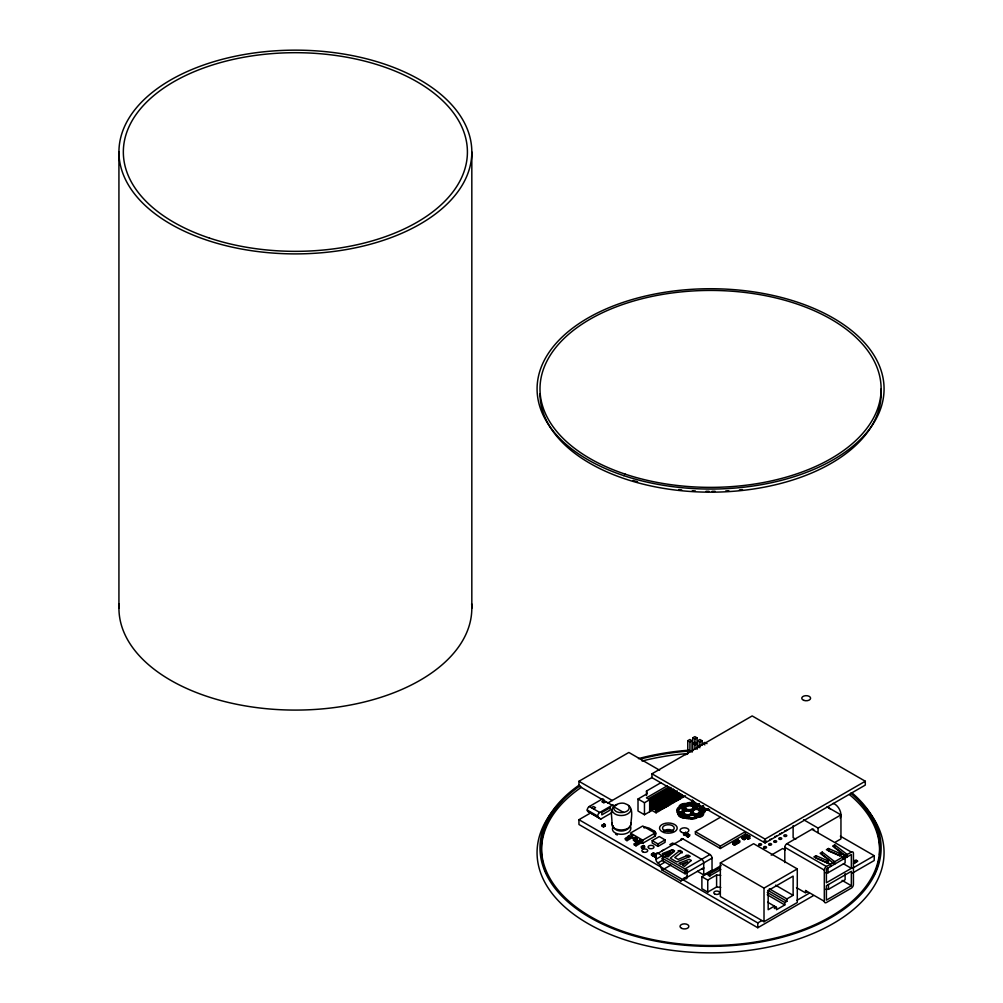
<?xml version="1.0" encoding="UTF-8"?>
<svg xmlns="http://www.w3.org/2000/svg" width="1003" height="1003" viewBox="0 0 1003 1003"><rect width="100%" height="100%" fill="white"/><g stroke="black" fill="none" stroke-linecap="round" stroke-linejoin="round"><path stroke-width="1.5" d="M692.02 752.25L692.045 740.741L689.876 739.487L687.757 740.715L687.757 753.679M698.59 803.729A14.932 8.626 0 0 1 698.552 804.105A2.833 1.642 0 0 1 695.129 803.328L694.753 802.275M697.022 749.379L697.035 737.857L694.866 736.603L692.747 737.832L692.747 750.796M702.025 745.066L702.025 740.741L699.856 739.487L697.737 740.715L697.737 747.912M626.988 840.677L626.988 839.473L632.592 835.512L632.592 837.43L626.988 840.677L625.345 839.724L625.333 838.508L630.937 834.559L632.592 835.512M628.505 805.547C632.116 812.192 619.904 814.223 615.754 811.251C608.997 806.011 621.083 801.184 625.634 803.892C635.049 806.826 630.686 818.661 630.874 825.695C628.906 828.904 624.844 829.82 621.333 829.97C617.672 829.92 612.294 828.817 611.767 824.441C612.921 818.26 608.069 807.227 616.795 804.92M611.767 824.441L612.143 822.987M631.251 809.647C628.906 817.232 613.974 817.671 611.767 809.847M629.909 825.958C627.878 832.503 615.015 832.879 613.109 826.133M695.179 803.09L694.64 802.651M708.67 809.546A1.667 0.965 0 0 1 707.792 809.471L707.88 809.145A1.329 0.765 0 0 1 708.607 808.957M693.575 802.224L693.788 802.049A1.655 0.953 0 0 1 693.587 801.096A1.655 0.953 0 0 0 693.788 802.174L693.7 802.099M612.432 810.813L611.178 813.082L600.784 819.087L587.871 811.427A2.946 1.693 -60 0 1 587.419 809.07A2.946 1.693 -60 0 1 589.35 806.487L601.825 799.278A2.946 1.693 -60 0 1 603.743 799.654A2.946 1.693 -60 0 1 603.292 802.525M613.322 826.008C607.555 836.176 632.254 837.455 630.774 827.162M635.714 842.896L639.927 839.749L641.581 840.702L641.581 842.62L635.977 845.868L634.31 844.902L634.31 843.711L635.714 842.896L637.369 843.862L641.581 840.702M683.532 878.365A2.946 1.693 60 0 1 684.999 878.515A2.946 1.693 60 0 0 687.08 877.312L687.08 872.51A2.946 1.693 60 0 0 684.999 868.911L657.968 853.302A2.946 1.693 60 0 0 655.887 854.506L655.887 859.308A2.946 1.693 60 0 0 657.968 862.906A2.946 1.693 60 0 1 659.761 865.15L662.118 870.115L680.836 880.922L687.368 876.158M614.3 806.487L578.944 786.076L578.944 781.274L628.856 752.463L659.598 770.216M687.757 740.715L689.926 741.969L692.045 740.741M692.747 737.832L694.916 739.086L697.035 737.857M694.916 744.853L697.035 743.624L694.866 742.37L692.747 743.599L694.916 744.853L694.916 749.166M697.737 740.715L699.906 741.969L702.025 740.741M591.419 807.678L593.5 806.487L595.581 807.678L593.5 808.882M603.906 800.482L601.825 801.685L603.906 802.876L605.975 801.685M699.856 745.254L697.737 746.47L699.906 747.724M651.95 773.802L752.175 715.929L865.288 781.237L865.288 785.086L765.063 842.946L651.95 777.638L651.95 773.802L765.063 839.11L865.288 781.237M685.663 754.707L687.983 753.353M813.295 895.692L757.779 927.737L578.944 824.491L578.944 819.689L590.391 813.082M607.542 803.177L652.138 777.425M600.784 819.087L598.277 817.432A2.946 1.693 -60 0 1 597.826 815.075A2.946 1.693 -60 0 1 599.744 812.493L612.219 805.284A2.946 1.693 -60 0 1 614.225 807.152M646.496 795.542L646.496 791.041L660.852 782.741M659.36 808.531L658.319 809.133L654.169 806.738L655.197 806.136L659.36 808.531L659.36 810.938L658.319 811.54L651.963 808.004L653.003 807.402L657.153 809.81L657.153 812.204L656.112 812.806L651.963 810.411L644.465 814.737L638.008 811.013L638.008 799.015L647.161 793.724L646.496 791.041M667.371 785.763L646.421 797.861L649.656 799.73L649.656 811.74M602.201 826.234L604.069 823.952L605.31 824.667L605.31 825.87L603.442 826.948L602.201 826.234L602.201 825.03L603.768 825.569L603.768 826.76M602.527 825.08L603.706 824.403L604.959 825.118L603.768 825.808L602.201 825.03M669.001 786.879L649.041 798.401L650.496 799.241L670.994 787.418L670.994 797.021L675.157 799.416L675.157 801.823L674.116 802.413L672.035 801.221M603.768 825.569L603.442 826.948M603.706 824.153L605.31 824.667M638.008 799.015L644.465 802.726L649.656 799.73M649.656 809.333L650.496 808.844M658.043 794.89L658.043 804.494L659.084 803.892L663.234 806.299L663.234 808.694L662.206 809.296L656.062 805.635L657.103 805.033L661.265 807.44L661.265 809.835L660.225 810.437L658.144 809.233M659.886 793.824L659.886 803.428L660.927 802.826L665.089 805.233L665.089 807.628L664.049 808.23L661.967 807.026M667.434 803.867L663.284 801.472L662.243 802.074L666.393 804.469L667.434 803.867L667.434 806.274L666.393 806.876L662.243 804.469L662.243 792.47M666.193 804.582L668.274 805.785L669.314 805.183L669.314 802.789L665.152 800.381L664.111 800.983L670.368 804.582L671.208 804.093L671.208 801.698L667.045 799.291L666.218 799.78L670.368 802.174L671.208 801.698M673.389 800.432L669.227 798.037L668.199 798.639L672.349 801.033L673.389 800.432L673.389 802.839L672.349 803.441L670.267 802.237M669.954 788.007L669.954 797.611L670.994 797.021M669.954 797.611L676.335 801.134L677.376 800.532L677.376 798.125L673.226 795.73L672.186 796.332L678.254 800.03L679.294 799.429L679.294 797.034L675.132 794.627L674.091 795.229L680.197 798.902L681.238 798.3L681.238 795.906L677.075 793.498L676.035 794.1L676.035 791.354M657.153 809.81L656.112 810.411L656.112 812.806M661.265 807.44L660.225 808.042L660.225 810.437M658.043 804.494L662.206 806.901L663.234 806.299M659.886 803.428L664.049 805.835L665.089 805.233M669.314 802.789L668.274 803.39L668.274 805.785M675.157 799.416L674.116 800.018L674.116 802.413M677.376 798.125L676.335 798.727L676.335 801.134M679.294 797.034L678.254 797.623L678.254 800.03M676.035 794.1L680.197 796.507L681.238 795.906M682.516 797.561L682.516 795.166L678.354 792.759L678.354 795.166L682.516 797.561L683.557 796.971M684.472 796.432L685.513 795.83M633.369 838.358L635.438 837.154L637.106 838.119L637.106 840.038L635.024 841.241L633.369 840.276L633.369 838.358L635.024 839.323L637.106 838.119M634.31 844.902L636.554 843.611M655.009 833.079L642.735 825.996L630.473 833.079L642.735 840.163L655.009 833.079L655.009 836.201L642.735 843.285L641.581 842.62M654.32 833.894L655.774 833.054L654.671 831.337L649.054 828.102L645.593 827.174L644.139 828.014L644.139 826.811M634.31 843.711L635.977 844.664L637.369 843.862M642.948 846.908L643.299 845.491L644.553 846.219L644.553 847.422L642.672 848.5L641.431 847.773L641.431 846.582L642.998 847.109L642.998 848.312M641.757 846.632L642.948 845.943L644.189 846.67L642.998 847.347L641.431 846.582M652.201 840.627L659.272 836.54L665.089 839.9L665.089 842.307L658.018 846.382L652.201 843.021L652.201 840.627L658.018 843.987L665.089 839.9M641.431 847.773L643.299 846.695L644.553 847.422M642.998 847.109L642.672 848.5M642.948 845.705L644.553 846.219M679.946 806.964L679.946 807.089A7.535 4.351 0 0 0 677.903 811.603L677.903 811.477A6.708 3.874 0 0 0 678.981 813.772A5.993 3.46 0 0 0 685.45 817.508L685.45 817.633A5.88 3.398 0 0 0 688.622 818.147A7.422 4.288 0 0 0 696.772 817.282L697.21 816.918A5.328 3.072 0 0 0 702.526 813.145A5.592 3.222 0 0 0 704.482 809.684L704.482 809.571A9.215 5.316 0 0 0 708.795 809.659M685.112 833.806L685.463 832.39L686.716 833.117L686.716 834.32L684.848 835.399L683.595 834.672L683.595 833.48L685.174 834.007L685.174 835.211M683.921 833.531L685.112 832.841L686.353 833.556L685.174 834.245L683.595 833.48M683.595 834.672L685.463 833.593L686.716 834.32M685.174 834.007L684.848 835.399M685.112 832.603L686.716 833.117M653.053 854.33L653.404 852.926L654.658 853.641L654.658 854.844L652.777 855.923L651.536 855.208L651.536 854.004L653.103 854.531L653.103 855.735M651.862 854.054L653.053 853.365L654.295 854.092L653.103 854.782L651.536 854.004M651.536 855.208L651.862 853.816M669.828 844.639L672.524 843.072M653.103 854.531L652.777 855.923M653.053 853.127L654.658 853.641M686.503 835.16L688.083 835.925L689.274 835.248L688.02 834.283L689.625 834.797L689.625 836L687.757 837.079L686.503 836.352L686.503 835.16L688.083 835.687L688.083 836.891M686.829 835.211L688.02 834.521M686.503 836.352L688.02 835.486M661.554 850.995L664.049 849.554M688.083 835.687L687.757 837.079M688.02 834.283L689.625 834.797M655.887 854.506L682.918 838.897L709.948 854.506A2.946 1.693 60 0 1 712.03 858.104L712.03 870.115L703.717 874.917L697.474 871.306M695.392 831.7L720.342 846.106L745.304 831.7L745.304 834.095L720.342 848.5L695.392 834.095L695.392 831.7L720.342 817.295M655.699 857.603L654.445 856.888C654.269 853.866 656.426 857.089 656.012 857.415M655.962 854.807L656.313 855.81L654.445 856.888M654.771 855.735L655.962 855.045M655.887 859.308L672.524 849.704L674.605 850.908L668.023 856.901L666.13 855.81L671.132 852.099L664.224 854.719L662.331 853.628L672.524 849.704A2.946 1.693 60 0 0 673.565 852.387M712.03 858.104L685.124 873.789L662.256 860.587L662.256 858.179L674.166 851.309M657.968 862.906L663.083 859.947M659.761 865.15L664.889 862.191M662.118 870.115L670.819 865.087M684.999 868.911L709.948 854.506M744.978 835.085L746.37 834.283L749.768 836.251L749.768 838.433L748.388 839.235L744.978 837.267L744.978 835.085L746.959 834.634M734.221 844.99L734.221 843.786L735.826 843.272L735.826 844.476L734.585 845.19L732.717 844.112L732.717 842.909L733.958 842.194L736.666 843.999L737.907 843.272L737.907 842.069L736.302 842.583L736.302 843.786M736.039 840.99L736.039 842.194L734.785 842.909L734.785 841.718L736.039 840.99L736.365 842.382M738.233 840.1L736.666 841.83L736.666 840.627L737.907 839.912L738.233 841.304M742.283 837.392C744.351 835.461 744.351 838.721 742.283 838.596L742.283 837.392L743.85 836.853M732.717 842.909L734.284 842.382M734.785 841.718L736.365 841.178M746.959 835.06L745.568 835.863L747.736 837.116L749.116 836.314M734.284 842.62L733.043 843.347L734.221 844.024L735.826 843.272M662.256 858.179L685.124 871.394L687.782 869.864M732.717 844.112L733.958 843.398L733.958 842.194M738.183 841.504L739.424 840.79L739.788 842.194C737.493 844.702 738.434 839.498 738.534 842.909M743.787 839.461L743.787 838.27L745.392 837.756L745.392 838.947L744.151 839.674L742.283 838.596M737.907 842.069L736.302 842.833L735.111 842.144L737.556 841.868M739.788 840.99L738.183 841.743L736.992 841.066L739.424 840.79M745.392 837.756L743.787 838.508L742.596 837.818L743.85 837.104L745.041 837.781M747.736 838.859L747.736 836.678L749.116 835.875M747.736 836.678L749.768 836.251M680.836 880.922L703.717 867.708A2.946 1.693 60 0 1 702.175 869.137M720.342 862.906L753.617 843.699L797.285 868.911L797.285 902.524L764.01 921.732L720.342 896.519L720.342 862.906L764.01 888.119L797.285 868.911M720.731 887.417L716.606 886.978L707.742 892.093L701.887 888.708L701.887 876.71L707.09 873.701L710.325 875.569L720.806 869.526M708.331 875.732L708.331 872.986L721.107 865.614M708.331 872.986L709.785 873.826L720.43 867.683M701.887 876.71L707.742 880.082L716.606 874.967L720.731 875.406M784.81 862.58L784.81 847.297A2.946 1.693 -60 0 1 786.891 843.699L811.841 829.293A2.946 1.693 -60 0 1 813.847 829.907M771.207 855.145L782.729 848.5L785.286 849.98M803.629 819.752L818.072 828.089L840.953 814.887L840.953 838.897L835.574 842.006M822.234 852.099L822.234 854.506L834.709 864.11L834.709 861.702L822.234 852.099L820.153 853.302L828.44 859.684L827.049 860.486L816.003 855.709L813.922 856.901L830.559 864.11L830.559 866.504M834.709 844.902L834.709 847.297L847.184 856.901L847.184 854.506L834.709 844.902L832.628 846.106L840.915 852.475L839.524 853.29L828.478 848.5L826.397 849.704L843.034 856.901L843.034 859.308M816.003 855.709L816.003 858.104L827.049 862.893L828.44 862.078L828.44 859.684M828.478 848.5L828.478 850.908L839.524 855.684L840.915 854.882L840.915 852.475M824.316 901.321L824.316 870.115A2.946 1.693 -60 0 1 826.397 866.504L851.346 852.099A2.946 1.693 -60 0 1 853.428 853.302L853.428 884.521A2.946 1.693 -60 0 1 851.346 888.119L826.397 902.524A2.946 1.693 -60 0 1 824.316 901.321L805.597 890.526L805.597 892.921L796.507 887.668M825.858 872.786L828.002 872.786L845.115 862.906L845.115 856.901M769.314 888.783L786.891 898.926L793.122 895.328L793.122 876.108L768.173 890.526L768.173 909.734L774.416 906.123L774.416 908.53L776.485 907.326L776.485 909.734L784.81 904.932L784.81 902.524L767.232 892.382M854.882 860.511L856.274 860.06L857.527 861.376L853.553 863.646L854.932 862.279L853.691 861.188L854.882 860.511L856.123 862.191M855.233 861.264L856.274 860.662L857.527 861.376M784.81 902.524L786.891 901.321L786.891 898.926M853.691 861.188L854.932 861.916L856.123 861.226M857.527 860.775L856.123 861.59L854.882 860.862M851.346 868.347L826.397 882.753L826.397 868.911L851.346 854.506L851.346 868.347L843.41 863.759M578.944 819.689L757.779 922.936L761.841 920.591M797.046 900.268L809.233 893.234M852.563 868.209L874.227 855.709L874.227 860.511L852.563 873.011M825.707 889.322L828.478 889.322L845.115 879.719L845.115 873.713M851.346 885.724L826.397 900.13L826.397 885.724L851.346 871.306L851.346 885.724L842.081 880.371M705.096 808.907L707.805 809.095M705.259 808.945L705.924 808.769M704.595 808.619L704.006 808.581A2.808 1.617 0 0 1 703.379 806.625L702.539 806.211A3.661 2.119 0 0 0 704.645 809.17L704.645 809.296M694.013 802.889L693.963 803.09A3.974 2.294 0 0 0 699.204 804.469A6.093 3.51 0 0 0 699.392 803.829A6.093 3.51 0 0 1 699.204 804.343L699.204 804.469M704.708 808.644L704.006 808.468A2.808 1.617 0 0 1 703.379 806.512M615.679 834.245L617.334 834.972M828.478 807.678L840.953 814.887M707.015 743.624L704.846 742.37L702.727 743.599L704.896 744.853M840.351 836.151L874.227 855.709M811.841 829.293L851.346 852.099M840.338 852.951L845.115 855.709M795.755 839.21L793.122 837.693L793.122 825.695M786.891 843.699L826.397 866.504M784.81 847.297L824.316 870.115M749.116 838.057L749.768 838.433M745.392 838.947L745.041 837.543M743.787 838.27L744.151 839.674M736.302 842.583L736.666 843.999M734.284 843.586L735.826 844.476M734.221 843.786L734.585 845.19M775.557 885.173L793.122 895.328M578.944 781.274L612.369 800.57M767.959 890.401L786.891 901.321M767.232 894.776L784.81 904.932M613.823 806.813L623.44 812.367M655.009 836.201L654.32 835.812L655.774 834.972L655.774 833.054M678.153 850.557L682.19 852.889M686.228 855.22L688.923 856.775M767.659 902.224L776.485 907.326M589.35 806.487L599.744 812.493M587.269 810.085L597.663 816.091M587.871 811.427L598.277 817.432M632.592 837.43L634.498 838.533M637.106 840.038L638.986 841.128M628.129 836.176L629.796 837.141M637.118 841.367L638.773 842.319M626.737 837.706L628.392 838.658M605.31 825.87L604.069 825.156L604.069 823.952M654.658 854.844L653.404 854.13L653.404 852.926M625.333 838.508L626.988 839.473M654.445 855.684L656.012 856.462M630.962 822.786L631.251 824.24M854.932 861.916L854.932 862.868M839.524 853.29L839.524 855.684M828.478 884.521L828.478 889.322M828.002 867.984L828.002 872.786M827.049 860.486L827.049 862.893M818.072 828.089L818.072 832.59M765.063 839.11L765.063 842.946M764.01 888.119L764.01 921.732M757.779 922.936L757.779 927.737M748.388 837.054L748.388 839.235M745.568 835.424L745.568 837.618M743.524 836.665L743.524 837.869M742.596 837.58L742.596 838.784M737.907 839.912L737.907 841.116M735.475 843.072L735.475 844.263M735.111 841.906L735.111 843.097M733.043 843.097L733.043 844.3M720.342 846.106L720.342 848.5M716.606 874.967L716.606 886.978M709.785 873.826L709.785 876.572M707.742 880.082L707.742 892.093M703.717 874.917L703.717 862.906A2.946 1.693 60 0 0 701.636 859.308L674.605 843.699A2.946 1.693 60 0 0 672.8 843.862M703.429 808.167L702.539 808.33M702.526 813.145L702.526 813.019A5.592 3.222 0 0 0 704.482 809.571M702.012 812.254L702.012 812.154A4.037 2.332 0 0 0 701.749 808.644L701.749 808.744A4.037 2.332 0 0 1 702.012 812.254A10.08 5.817 0 0 1 701.749 808.744M701.724 812.806A4.388 2.533 0 0 0 704.219 810.399A4.388 2.533 0 0 0 701.36 808.142A9.428 5.441 0 0 0 701.724 812.806L701.724 812.906A4.388 2.533 0 0 0 704.219 810.499A4.388 2.533 0 0 0 701.36 808.242L701.36 808.242A9.428 5.441 0 0 0 701.724 812.906M701.084 813.345L701.084 813.446A3.736 2.156 0 0 1 697.612 816.292L697.612 816.191A3.736 2.156 0 0 0 701.084 813.345A7.059 4.075 0 0 0 697.612 816.292M699.906 741.969L699.906 746.295M699.856 808.506L699.856 808.594A4.288 2.47 0 0 1 695.229 805.936L695.229 805.835A3.598 2.081 0 0 1 699.016 806.312A3.598 2.081 0 0 1 699.856 808.506A4.288 2.47 0 0 1 695.229 805.835M698.552 804.105L698.552 803.98A2.833 1.642 0 0 1 695.129 803.215M696.997 808.982L696.997 808.894A4.752 2.746 0 0 1 700.232 811.916A4.752 2.746 0 0 1 695.606 814.348A4.727 2.733 0 0 1 692.233 811.314A4.727 2.733 0 0 1 696.997 808.982A4.752 2.746 0 0 1 700.232 812.004A4.752 2.746 0 0 1 695.606 814.248L695.606 814.348M696.107 813.997L696.107 813.909A4.062 2.345 0 0 1 693.086 811.49A4.062 2.345 0 0 1 696.571 809.308L696.571 809.408M696.496 815.803L696.496 815.928A4.99 2.884 0 0 1 692.321 818.272A4.99 2.884 0 0 1 687.13 816.73L687.13 816.73A4.99 2.884 0 0 0 692.321 818.16A4.99 2.884 0 0 0 696.496 815.803A5.592 3.235 0 0 0 687.13 816.605M695.844 815.853L695.844 815.978A4.351 2.52 0 0 1 692.383 817.784A4.351 2.52 0 0 1 688.083 816.755L688.083 816.643M695.43 804.92L695.43 805.008A10.632 6.143 0 0 1 687.306 804.331L687.306 804.331A10.632 6.143 0 0 0 695.43 804.92A4.614 2.67 0 0 0 691.731 803.152A4.614 2.67 0 0 0 687.306 804.243A4.614 2.67 0 0 1 691.731 803.24A4.614 2.67 0 0 1 695.43 805.008M694.916 739.086L694.916 743.411M694.001 806.939L694.001 807.026A4.789 2.771 0 0 1 690.591 810.248A4.789 2.771 0 0 1 684.798 808.518L684.798 808.418A4.802 2.771 0 0 1 688.234 805.296A4.802 2.771 0 0 1 694.001 806.939A4.789 2.771 0 0 1 690.591 810.148A4.789 2.771 0 0 1 684.798 808.418M679.946 807.089A5.542 3.197 0 0 1 686.704 804.13A6.219 3.586 0 0 1 693.386 803.052L693.386 802.927A8.074 4.664 0 0 1 693.023 800.971M690.766 814.662L690.766 814.536A4.664 2.696 0 0 1 684.485 814.373A4.664 2.696 0 0 1 684.196 810.75L684.196 810.863A4.664 2.696 0 0 0 684.485 814.499A4.664 2.696 0 0 0 690.766 814.662A4.664 2.696 0 0 0 690.465 811.038A4.664 2.696 0 0 0 684.196 810.863M690.202 814.223L690.202 814.336A3.673 2.119 0 0 0 690.202 811.339A3.673 2.119 0 0 0 684.999 811.339L684.999 811.214A3.673 2.119 0 0 1 690.202 811.214A3.673 2.119 0 0 1 690.202 814.223A3.686 2.131 0 0 1 685.212 814.097A3.686 2.131 0 0 1 684.999 811.214M689.926 741.969L689.926 752.049M689.274 834.997L689.274 836.201M688.459 804.155A7.698 4.438 0 0 0 694.565 804.707L694.565 804.707A3.974 2.294 0 0 0 688.459 804.155L688.459 804.256M688.484 818.448L688.484 818.561A7.084 4.087 0 0 0 697.599 817.37A5.755 3.322 0 0 0 703.341 813.069L703.341 813.182A5.692 3.285 0 0 0 705.184 810.073L705.184 809.948A9.503 5.479 0 0 0 709.597 809.885M688.384 834.07L688.384 835.273M686.829 834.972L686.829 836.163M686.353 833.317L686.353 834.521M686.29 817.157L686.29 817.019A6.57 3.786 0 0 0 679.545 813.408L679.545 813.546A5.241 3.022 0 0 0 681.062 816.517A5.241 3.022 0 0 0 686.29 817.157A6.57 3.786 0 0 0 679.545 813.546M686.077 804.757L686.077 804.857A4.087 2.357 0 0 0 681.313 806.939L681.313 806.838M685.463 832.39L685.463 833.593M685.262 816.718L685.262 816.856A5.454 3.147 0 0 0 680.373 814.035L680.373 813.897A4.263 2.457 0 0 0 685.262 816.718A5.454 3.147 0 0 0 680.373 813.897M688.484 818.561A3.172 1.83 0 0 1 685.287 818.034L685.287 817.909A6.758 3.899 0 0 1 678.254 813.847A7.736 4.463 0 0 1 677.338 812.204A9.303 5.366 0 0 1 678.943 806.989A6.244 3.611 0 0 1 686.215 803.503L686.215 803.629A6.181 3.573 0 0 1 692.521 802.588L692.521 802.463A8.112 4.689 0 0 1 692.471 799.918M685.124 871.394L685.124 873.789M683.921 833.292L683.921 834.483M681.488 807.54L681.488 807.653A4.927 2.846 0 0 1 683.77 810.462A4.927 2.846 0 0 1 680.272 812.806A4.802 2.771 0 0 1 677.79 809.985A4.802 2.771 0 0 1 681.488 807.54A4.927 2.846 0 0 1 683.77 810.336A4.927 2.846 0 0 1 680.272 812.681L680.272 812.806A4.802 2.771 0 0 1 677.79 809.872A4.802 2.771 0 0 1 681.488 807.653M681.225 808.155L681.225 808.029A4.363 2.52 0 0 1 680.247 812.242L680.247 812.355A4.451 2.57 0 0 1 681.225 808.155A4.363 2.52 0 0 1 680.247 812.355M680.197 796.507L680.197 798.902M678.254 813.847L678.254 813.972A6.758 3.899 0 0 0 685.287 818.034M677.338 812.204L677.338 812.317A7.736 4.463 0 0 0 678.254 813.972M677.075 790.765L677.075 793.498M675.132 790.514L675.132 794.627M674.091 789.737L674.091 795.229M673.226 788.872L673.226 795.73M672.186 789.474L672.186 798.727M672.349 801.033L672.349 803.441M670.368 802.174L670.368 804.582M669.227 788.433L669.227 798.037M668.199 789.022L668.199 801.033M667.045 789.687L667.045 799.291M666.393 804.469L666.393 806.876M666.218 790.176L666.218 802.174M665.152 790.778L665.152 800.381M664.111 791.38L664.111 803.39M664.049 805.835L664.049 808.23M663.284 791.868L663.284 801.472M662.206 806.901L662.206 809.296M660.927 793.223L660.927 802.826M659.084 794.288L659.084 803.892M658.319 809.133L658.319 811.54M658.018 843.987L658.018 846.382M657.103 795.429L657.103 805.033M656.062 796.031L656.062 805.635M655.197 796.532L655.197 806.136M654.671 831.337L654.671 833.267M654.771 855.496L654.771 856.7M654.295 853.854L654.295 855.045M654.169 797.134L654.169 809.133M653.003 797.799L653.003 807.402M651.963 798.401L651.963 810.411M650.496 799.241L650.496 811.251M644.465 802.726L644.465 814.737M644.189 846.419L644.189 847.623M643.299 845.491L643.299 846.695M642.735 840.163L642.735 843.285M641.757 846.394L641.757 847.585M635.977 844.664L635.977 845.868M635.024 839.323L635.024 841.241M604.959 824.88L604.959 826.083M602.527 824.842L602.527 826.046M471.824 152.017A176.44 101.867 0 0 1 207.157 240.244A176.44 101.867 0 0 1 207.157 63.803A176.44 101.867 0 0 1 471.824 152.017L471.824 608.219M118.931 152.017L118.931 608.219M664.575 831.349A4.413 2.545 0 0 1 671.509 831.876M663.271 831.199A5.88 3.398 0 0 1 673.452 831.199M680.836 840.1A2.946 1.693 60 0 1 682.918 838.897M766.405 841.053A1.467 0.853 0 0 1 764.085 842.069M763.86 841.893A1.467 0.853 0 0 1 763.86 841.053M771.407 839.01A1.467 0.853 0 0 1 769.765 839.398M786.678 830.083A1.467 0.853 0 0 1 784.873 830.685M781.575 833.029A1.467 0.853 0 0 1 779.77 833.631M776.447 836.051A1.467 0.853 0 0 1 774.792 836.452M708.795 809.772A9.215 5.316 0 0 1 704.482 809.684M707.792 809.471A1.555 0.903 0 0 1 706.35 809.459L706.35 809.333A1.429 0.827 0 0 1 704.645 809.17M695.229 805.936A3.598 2.081 0 0 1 699.016 806.412A3.598 2.081 0 0 1 699.856 808.594M693.386 803.052A8.074 4.664 0 0 1 693.023 801.096M688.083 816.755A5.165 2.984 0 0 1 695.844 815.978M696.571 809.308A4.137 2.382 0 0 1 699.367 811.715A4.137 2.382 0 0 1 696.107 813.909M703.642 806.048A22.781 13.152 0 0 1 702.99 805.898M685.262 816.856A4.263 2.457 0 0 1 680.373 814.035M684.798 808.518A4.802 2.771 0 0 1 688.234 805.384A4.802 2.771 0 0 1 694.001 807.026M686.077 804.857A5.491 3.172 0 0 1 681.313 806.939M699.204 804.343A3.974 2.294 0 0 1 693.963 802.964M708.67 809.434A1.667 0.965 0 0 1 707.792 809.346M807.139 891.955A2.946 1.693 -60 0 1 805.597 890.526M826.861 807.001A8.826 5.09 60 0 1 830.095 808.857M833.104 803.39A8.826 5.09 60 0 1 839.661 809.76A8.826 5.09 60 0 1 840.113 818.009M880.947 389.177A170.56 98.47 0 0 1 714.475 492.147A170.56 98.47 0 0 1 540.003 393.703M742.471 489.577A169.093 97.617 0 0 1 739.462 489.89M728.817 490.755A169.093 97.617 0 0 1 725.771 490.931M715.101 491.294A169.093 97.617 0 0 1 712.067 491.32M709.046 491.32A169.093 97.617 0 0 1 706.024 491.294M695.355 490.931A169.093 97.617 0 0 1 692.296 490.755M681.664 489.89A169.093 97.617 0 0 1 678.655 489.577M637.582 481.766A169.093 97.617 0 0 1 633.169 480.5M851.835 792.709A170.56 98.47 0 0 1 819.125 923.826A170.56 98.47 0 0 1 589.927 917.494A170.56 98.47 0 0 1 579.057 785.173M638.447 758.644A170.56 98.47 0 0 1 689.074 750.194M850.619 793.185A169.093 97.617 0 0 1 818.185 923.174A169.093 97.617 0 0 1 590.968 916.892A169.093 97.617 0 0 1 580.198 785.713M640.566 759.008A169.093 97.617 0 0 1 687.732 751.147M849.478 794.627A169.093 97.617 0 0 1 879.468 854.757M879.155 857.766A169.093 97.617 0 0 1 873.889 875.544M545.971 872.648A169.093 97.617 0 0 1 543.902 866.755M543.099 863.771A169.093 97.617 0 0 1 581.489 787.217M642.07 761.026A169.093 97.617 0 0 1 687.732 753.554M860.825 802.601A173.506 100.175 0 0 1 821.081 929.894A173.506 100.175 0 0 1 597.048 928.439A173.506 100.175 0 0 1 562.307 800.645M471.648 603.806A176.44 101.867 0 0 1 295.383 710.086A176.44 101.867 0 0 1 119.106 603.806M691.23 860.511L684.447 866.391L682.554 865.301L687.707 861.665L680.861 864.323L678.968 863.232L689.161 859.308L691.23 860.511M680.059 850.456L670.23 858.179L676.799 861.978L690.202 856.311L688.121 855.108L678.103 859.433L674.768 857.502L682.241 851.71L680.059 850.456M610.137 807.678L601.825 812.493L601.825 814.887L610.137 810.085L610.137 807.678M702.852 806.099L703.492 806.249L702.852 806.224M701.436 813.069L701.436 812.969A6.018 3.473 0 0 0 697.035 816.605L697.035 816.705A4.238 2.445 0 0 0 701.235 815.69A4.238 2.445 0 0 0 701.436 813.069M700.345 808.894L700.345 808.807A4.376 2.52 0 0 0 699.455 805.986A4.376 2.52 0 0 0 694.565 805.472L694.565 805.559A4.589 2.645 0 0 0 695.693 808.255A4.589 2.645 0 0 0 700.345 808.894A4.376 2.52 0 0 0 699.455 806.073A4.376 2.52 0 0 0 694.565 805.559A4.589 2.645 0 0 0 695.693 808.155A4.589 2.645 0 0 0 700.345 808.807M693.06 807.026L693.06 806.926A4.037 2.332 0 0 0 688.509 805.873A4.037 2.332 0 0 0 685.55 808.13L685.55 808.23A3.912 2.257 0 0 0 690.277 809.546A3.912 2.257 0 0 0 693.06 806.926M686.992 804.456L686.992 804.368A5.341 3.084 0 0 0 680.41 807.227L680.41 807.327A5.817 3.36 0 0 0 686.992 804.456M803.904 700.395A4.413 2.545 0 0 0 810.6 698.264A4.413 2.545 0 0 0 804.055 695.982A4.413 2.545 0 0 0 803.904 700.395M681.689 928.389A4.413 2.545 0 0 0 688.81 926.785A4.413 2.545 0 0 0 682.842 924.026A4.413 2.545 0 0 0 681.689 928.389M681.689 832.352A4.413 2.545 0 0 0 688.81 830.747A4.413 2.545 0 0 0 682.842 827.989A4.413 2.545 0 0 0 681.689 832.352M665.428 831.036A5.88 3.398 0 0 0 674.242 828.089A5.88 3.398 0 0 0 665.428 825.156A5.88 3.398 0 0 0 665.428 831.036M663.948 832.503A8.826 5.09 0 0 0 677.188 828.089A8.826 5.09 0 0 0 663.948 823.689A8.826 5.09 0 0 0 663.948 832.503M714.663 893.949A2.946 1.693 0 0 0 719.59 893.197A2.946 1.693 0 0 0 715.979 891.115A2.946 1.693 0 0 0 714.663 893.949M643.324 852.124A2.946 1.693 0 0 0 647.737 850.657A2.946 1.693 0 0 0 643.324 849.19A2.946 1.693 0 0 0 643.324 852.124M649.568 848.525A2.946 1.693 0 0 0 653.981 847.059A2.946 1.693 0 0 0 649.568 845.579A2.946 1.693 0 0 0 649.568 848.525M774.454 842.232A1.467 0.853 0 0 0 776.661 841.492A1.467 0.853 0 0 0 774.454 840.765A1.467 0.853 0 0 0 774.454 842.232M779.532 839.31A1.467 0.853 0 0 0 781.738 838.571A1.467 0.853 0 0 0 779.532 837.831A1.467 0.853 0 0 0 779.532 839.31M759.371 845.216A1.467 0.853 0 0 0 761.578 844.476A1.467 0.853 0 0 0 759.371 843.749A1.467 0.853 0 0 0 759.371 845.216M764.324 848.087A1.467 0.853 0 0 0 766.53 847.347A1.467 0.853 0 0 0 764.324 846.607A1.467 0.853 0 0 0 764.324 848.087M769.376 845.09A1.467 0.853 0 0 0 771.583 844.35A1.467 0.853 0 0 0 769.376 843.611A1.467 0.853 0 0 0 769.376 845.09M784.572 836.389A1.467 0.853 0 0 0 786.778 835.662A1.467 0.853 0 0 0 784.572 834.922A1.467 0.853 0 0 0 784.572 836.389M623.816 475.648A173.506 100.175 0 0 0 884.069 388.901A173.506 100.175 0 0 0 623.816 302.154A173.506 100.175 0 0 0 623.816 475.648M625.283 474.181A170.56 98.47 0 0 0 881.123 388.901A170.56 98.47 0 0 0 625.283 303.621A170.56 98.47 0 0 0 625.283 474.181M209.364 238.037A172.027 99.322 0 0 0 467.411 152.017A172.027 99.322 0 0 0 209.364 65.997A172.027 99.322 0 0 0 209.364 238.037"/></g></svg>
